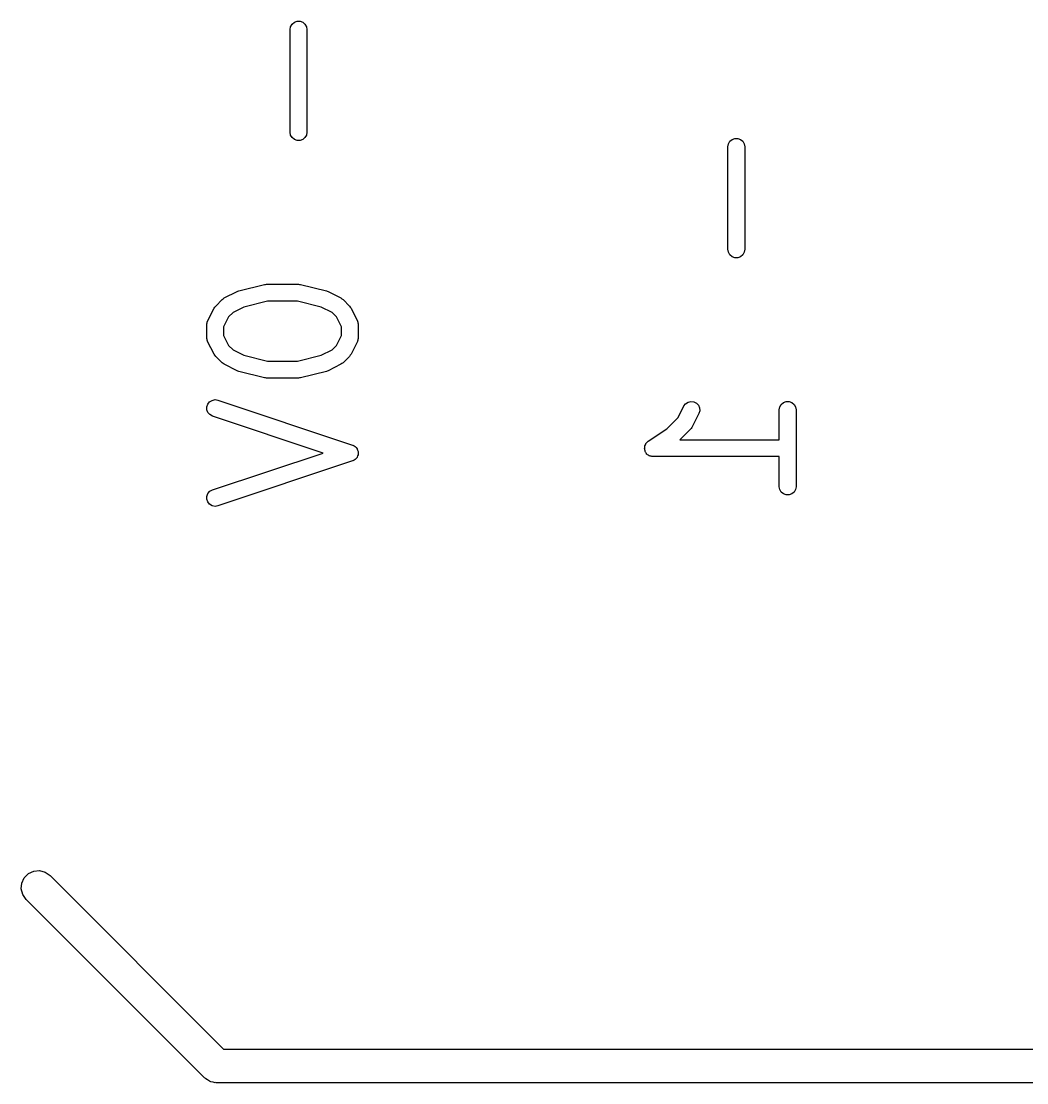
# Model space of a CAD drawing. Extents: x 91.3 to 189.8, y -113.5 to -60.4.
# Drawn here: x 137.61 to 143.58, y -112.92 to -106.62 of the extents above; entities that cross this region are included whole.
import ezdxf

# ---------------------------------------------------------------- set-up
doc = ezdxf.new("R2010")
doc.units = 0
doc.header["$MEASUREMENT"] = 0
doc.layers.add('BLACK', color=7, linetype='CONTINUOUS')

msp = doc.modelspace()

# ---------------------------------------------------------------- linework, layer by layer
at = {"layer": 'Black'}
for p, q in [((139.21, -106.65), (139.219, -106.635)), ((139.219, -106.635), (139.232, -106.623)), ((139.232, -106.623), (139.248, -106.617)), ((139.248, -106.617), (139.266, -106.617)), ((139.266, -106.617), (139.282, -106.623)), ((139.282, -106.623), (139.295, -106.635)), ((139.295, -106.635), (139.304, -106.65)), ((139.207, -106.667), (139.21, -106.65)), ((139.207, -107.276), (139.207, -106.667)), ((139.304, -106.65), (139.307, -106.667)), ((139.307, -106.667), (139.307, -107.276)), ((139.21, -107.293), (139.207, -107.276)), ((139.307, -107.276), (139.304, -107.293)), ((139.219, -107.308), (139.21, -107.293)), ((139.232, -107.319), (139.219, -107.308)), ((139.248, -107.325), (139.232, -107.319)), ((139.266, -107.325), (139.248, -107.325)), ((139.282, -107.319), (139.266, -107.325)), ((139.295, -107.308), (139.282, -107.319)), ((139.304, -107.293), (139.295, -107.308)), ((141.81, -107.345), (141.819, -107.33)), ((141.819, -107.33), (141.832, -107.319)), ((141.832, -107.319), (141.848, -107.313)), ((141.848, -107.313), (141.866, -107.313)), ((141.866, -107.313), (141.882, -107.319)), ((141.882, -107.319), (141.895, -107.33)), ((141.895, -107.33), (141.904, -107.345)), ((141.807, -107.362), (141.81, -107.345)), ((141.807, -107.971), (141.807, -107.362)), ((141.904, -107.345), (141.907, -107.362)), ((141.907, -107.362), (141.907, -107.971)), ((141.81, -107.989), (141.807, -107.971)), ((141.819, -108.004), (141.81, -107.989)), ((141.832, -108.015), (141.819, -108.004)), ((141.848, -108.021), (141.832, -108.015)), ((141.866, -108.021), (141.848, -108.021)), ((141.882, -108.015), (141.866, -108.021)), ((141.895, -108.004), (141.882, -108.015)), ((141.904, -107.989), (141.895, -108.004)), ((141.907, -107.971), (141.904, -107.989)), ((138.816, -108.26), (138.892, -108.222)), ((138.892, -108.222), (138.897, -108.22)), ((138.897, -108.22), (138.902, -108.218)), ((138.902, -108.218), (139.055, -108.18)), ((139.055, -108.18), (139.061, -108.18)), ((139.061, -108.18), (139.067, -108.179)), ((139.067, -108.179), (139.257, -108.179)), ((139.257, -108.179), (139.263, -108.18)), ((139.263, -108.18), (139.269, -108.18)), ((139.269, -108.18), (139.422, -108.218)), ((139.422, -108.218), (139.427, -108.22)), ((139.427, -108.22), (139.432, -108.222)), ((139.432, -108.222), (139.508, -108.26)), ((138.765, -108.308), (138.803, -108.269)), ((138.803, -108.269), (138.809, -108.265)), ((138.809, -108.265), (138.816, -108.26)), ((139.073, -108.279), (138.932, -108.314)), ((139.251, -108.279), (139.073, -108.279)), ((139.392, -108.314), (139.251, -108.279)), ((139.508, -108.26), (139.515, -108.265)), ((139.515, -108.265), (139.521, -108.269)), ((139.521, -108.269), (139.559, -108.308)), ((138.717, -108.397), (138.755, -108.32)), ((138.755, -108.32), (138.76, -108.314)), ((138.76, -108.314), (138.765, -108.308)), ((138.868, -108.346), (138.841, -108.372)), ((138.932, -108.314), (138.868, -108.346)), ((139.456, -108.346), (139.392, -108.314)), ((139.483, -108.372), (139.456, -108.346)), ((139.559, -108.308), (139.564, -108.314)), ((139.564, -108.314), (139.569, -108.32)), ((139.569, -108.32), (139.607, -108.397)), ((138.712, -108.413), (138.714, -108.408)), ((138.714, -108.408), (138.715, -108.402)), ((138.715, -108.402), (138.716, -108.399)), ((138.716, -108.399), (138.717, -108.397)), ((138.841, -108.372), (138.812, -108.431)), ((139.512, -108.431), (139.483, -108.372)), ((139.607, -108.397), (139.607, -108.399)), ((139.607, -108.399), (139.609, -108.402)), ((139.609, -108.402), (139.61, -108.408)), ((139.61, -108.408), (139.612, -108.413)), ((138.712, -108.416), (138.712, -108.413)), ((138.712, -108.419), (138.712, -108.416)), ((138.712, -108.495), (138.712, -108.419)), ((138.812, -108.431), (138.812, -108.483)), ((139.512, -108.483), (139.512, -108.431)), ((139.612, -108.413), (139.611, -108.416)), ((139.611, -108.416), (139.612, -108.419)), ((139.612, -108.419), (139.612, -108.495)), ((138.712, -108.498), (138.712, -108.495)), ((138.712, -108.501), (138.712, -108.498)), ((138.714, -108.507), (138.712, -108.501)), ((138.715, -108.512), (138.714, -108.507)), ((138.716, -108.515), (138.715, -108.512)), ((138.717, -108.518), (138.716, -108.515)), ((138.755, -108.594), (138.717, -108.518)), ((138.812, -108.483), (138.841, -108.542)), ((139.483, -108.542), (139.512, -108.483)), ((139.607, -108.518), (139.569, -108.594)), ((139.609, -108.512), (139.607, -108.515)), ((139.607, -108.515), (139.607, -108.518)), ((139.61, -108.507), (139.609, -108.512)), ((139.612, -108.501), (139.61, -108.507)), ((139.612, -108.495), (139.611, -108.498)), ((139.611, -108.498), (139.612, -108.501)), ((138.76, -108.6), (138.755, -108.594)), ((138.765, -108.607), (138.76, -108.6)), ((138.841, -108.542), (138.868, -108.568)), ((138.868, -108.568), (138.932, -108.6)), ((138.932, -108.6), (139.073, -108.636)), ((139.251, -108.636), (139.392, -108.6)), ((139.392, -108.6), (139.456, -108.568)), ((139.456, -108.568), (139.483, -108.542)), ((139.564, -108.6), (139.559, -108.607)), ((139.569, -108.594), (139.564, -108.6)), ((138.803, -108.645), (138.765, -108.607)), ((138.809, -108.649), (138.803, -108.645)), ((138.816, -108.654), (138.809, -108.649)), ((138.892, -108.692), (138.816, -108.654)), ((139.073, -108.636), (139.251, -108.636)), ((139.508, -108.654), (139.432, -108.692)), ((139.515, -108.649), (139.508, -108.654)), ((139.521, -108.645), (139.515, -108.649)), ((139.559, -108.607), (139.521, -108.645)), ((138.897, -108.694), (138.892, -108.692)), ((138.902, -108.696), (138.897, -108.694)), ((139.055, -108.734), (138.902, -108.696)), ((139.422, -108.696), (139.269, -108.734)), ((139.427, -108.694), (139.422, -108.696)), ((139.432, -108.692), (139.427, -108.694)), ((139.061, -108.735), (139.055, -108.734)), ((139.067, -108.736), (139.061, -108.735)), ((139.257, -108.736), (139.067, -108.736)), ((139.263, -108.735), (139.257, -108.736)), ((139.269, -108.734), (139.263, -108.735)), ((138.712, -108.907), (138.718, -108.89)), ((138.713, -108.924), (138.712, -108.907)), ((138.718, -108.89), (138.729, -108.877)), ((138.729, -108.877), (138.744, -108.868)), ((138.744, -108.868), (138.761, -108.864)), ((138.761, -108.864), (138.778, -108.867)), ((138.778, -108.867), (139.578, -109.134)), ((141.511, -108.97), (141.546, -108.901)), ((141.546, -108.901), (141.556, -108.888)), ((141.556, -108.888), (141.571, -108.878)), ((141.571, -108.878), (141.587, -108.874)), ((141.587, -108.874), (141.605, -108.876)), ((141.605, -108.876), (141.62, -108.884)), ((141.62, -108.884), (141.632, -108.896)), ((141.632, -108.896), (141.639, -108.912)), ((141.639, -108.912), (141.64, -108.93)), ((142.112, -108.924), (142.115, -108.907)), ((142.115, -108.907), (142.124, -108.892)), ((142.124, -108.892), (142.137, -108.881)), ((142.137, -108.881), (142.153, -108.875)), ((142.153, -108.875), (142.171, -108.875)), ((142.171, -108.875), (142.187, -108.881)), ((142.187, -108.881), (142.2, -108.892)), ((142.2, -108.892), (142.209, -108.907)), ((142.209, -108.907), (142.212, -108.924)), ((138.719, -108.94), (138.713, -108.924)), ((138.731, -108.953), (138.719, -108.94)), ((138.746, -108.962), (138.731, -108.953)), ((139.404, -109.181), (138.746, -108.962)), ((141.444, -109.037), (141.511, -108.97)), ((141.635, -108.946), (141.597, -109.022)), ((141.64, -108.93), (141.635, -108.946)), ((142.112, -109.102), (142.112, -108.924)), ((142.212, -108.924), (142.212, -109.381)), ((141.334, -109.111), (141.444, -109.037)), ((141.588, -109.035), (141.521, -109.102)), ((141.592, -109.029), (141.588, -109.035)), ((141.597, -109.022), (141.592, -109.029)), ((141.521, -109.102), (142.112, -109.102)), ((139.578, -109.134), (139.579, -109.134)), ((139.579, -109.134), (139.58, -109.134)), ((139.58, -109.134), (139.587, -109.138)), ((139.587, -109.138), (139.593, -109.142)), ((139.593, -109.142), (139.594, -109.143)), ((139.594, -109.143), (139.595, -109.144)), ((139.595, -109.144), (139.6, -109.149)), ((139.6, -109.149), (139.605, -109.155)), ((139.605, -109.155), (139.605, -109.156)), ((139.605, -109.156), (139.606, -109.157)), ((139.606, -109.157), (139.608, -109.164)), ((139.608, -109.164), (139.611, -109.171)), ((141.312, -109.156), (141.313, -109.15)), ((141.313, -109.158), (141.312, -109.156)), ((141.313, -109.144), (141.314, -109.141)), ((141.313, -109.15), (141.313, -109.144)), ((141.313, -109.161), (141.313, -109.158)), ((141.315, -109.167), (141.313, -109.161)), ((141.314, -109.138), (141.317, -109.133)), ((141.314, -109.141), (141.314, -109.138)), ((141.316, -109.172), (141.315, -109.167)), ((141.317, -109.133), (141.319, -109.127)), ((141.319, -109.127), (141.32, -109.125)), ((141.32, -109.125), (141.322, -109.123)), ((141.322, -109.123), (141.326, -109.119)), ((141.326, -109.119), (141.33, -109.114)), ((141.33, -109.114), (141.332, -109.113)), ((141.332, -109.113), (141.334, -109.111)), ((138.746, -109.4), (139.404, -109.181)), ((139.578, -109.228), (138.778, -109.495)), ((139.579, -109.228), (139.578, -109.228)), ((139.58, -109.227), (139.579, -109.228)), ((139.587, -109.224), (139.58, -109.227)), ((139.593, -109.22), (139.587, -109.224)), ((139.594, -109.219), (139.593, -109.22)), ((139.595, -109.218), (139.594, -109.219)), ((139.6, -109.213), (139.595, -109.218)), ((139.605, -109.207), (139.6, -109.213)), ((139.606, -109.205), (139.605, -109.206)), ((139.605, -109.206), (139.605, -109.207)), ((139.608, -109.198), (139.606, -109.205)), ((139.611, -109.191), (139.608, -109.198)), ((139.611, -109.171), (139.611, -109.172)), ((139.611, -109.172), (139.611, -109.174)), ((139.611, -109.174), (139.611, -109.181)), ((139.611, -109.181), (139.611, -109.188)), ((139.611, -109.188), (139.611, -109.19)), ((139.611, -109.19), (139.611, -109.191)), ((141.318, -109.175), (141.316, -109.172)), ((141.319, -109.177), (141.318, -109.175)), ((141.322, -109.182), (141.319, -109.177)), ((141.326, -109.187), (141.322, -109.182)), ((141.328, -109.189), (141.326, -109.187)), ((141.33, -109.191), (141.328, -109.189)), ((141.335, -109.194), (141.33, -109.191)), ((141.34, -109.197), (141.335, -109.194)), ((141.342, -109.198), (141.34, -109.197)), ((141.345, -109.199), (141.342, -109.198)), ((141.351, -109.2), (141.345, -109.199)), ((141.356, -109.202), (141.351, -109.2)), ((141.359, -109.202), (141.356, -109.202)), ((141.362, -109.202), (141.359, -109.202)), ((142.112, -109.202), (141.362, -109.202)), ((142.112, -109.381), (142.112, -109.202)), ((138.719, -109.421), (138.731, -109.408)), ((138.731, -109.408), (138.746, -109.4)), ((142.115, -109.398), (142.112, -109.381)), ((142.124, -109.413), (142.115, -109.398)), ((142.137, -109.424), (142.124, -109.413)), ((142.2, -109.413), (142.187, -109.424)), ((142.209, -109.398), (142.2, -109.413)), ((142.212, -109.381), (142.209, -109.398)), ((138.712, -109.455), (138.713, -109.438)), ((138.718, -109.471), (138.712, -109.455)), ((138.713, -109.438), (138.719, -109.421)), ((138.729, -109.485), (138.718, -109.471)), ((142.153, -109.43), (142.137, -109.424)), ((142.171, -109.43), (142.153, -109.43)), ((142.187, -109.424), (142.171, -109.43)), ((138.744, -109.494), (138.729, -109.485)), ((138.761, -109.498), (138.744, -109.494)), ((138.778, -109.495), (138.761, -109.498)), ((137.628, -111.703), (137.653, -111.678)), ((137.653, -111.678), (137.684, -111.663)), ((137.684, -111.663), (137.719, -111.66)), ((137.719, -111.66), (137.752, -111.669)), ((137.752, -111.669), (137.781, -111.689)), ((137.781, -111.689), (138.811, -112.72)), ((137.61, -111.769), (137.613, -111.734)), ((137.613, -111.734), (137.628, -111.703)), ((137.619, -111.802), (137.61, -111.769)), ((137.639, -111.831), (137.619, -111.802)), ((138.699, -112.891), (137.639, -111.831)), ((138.811, -112.72), (148.62, -112.72)), ((138.703, -112.893), (138.699, -112.891)), ((138.706, -112.897), (138.703, -112.893)), ((138.717, -112.903), (138.706, -112.897)), ((138.728, -112.911), (138.717, -112.903)), ((138.732, -112.912), (138.728, -112.911)), ((138.736, -112.914), (138.732, -112.912)), ((138.749, -112.916), (138.736, -112.914)), ((138.761, -112.92), (138.749, -112.916)), ((138.766, -112.919), (138.761, -112.92)), ((138.77, -112.92), (138.766, -112.919)), ((148.62, -112.92), (138.77, -112.92))]:
    msp.add_line(p, q, dxfattribs=at)

doc.saveas('drawing.dxf')
